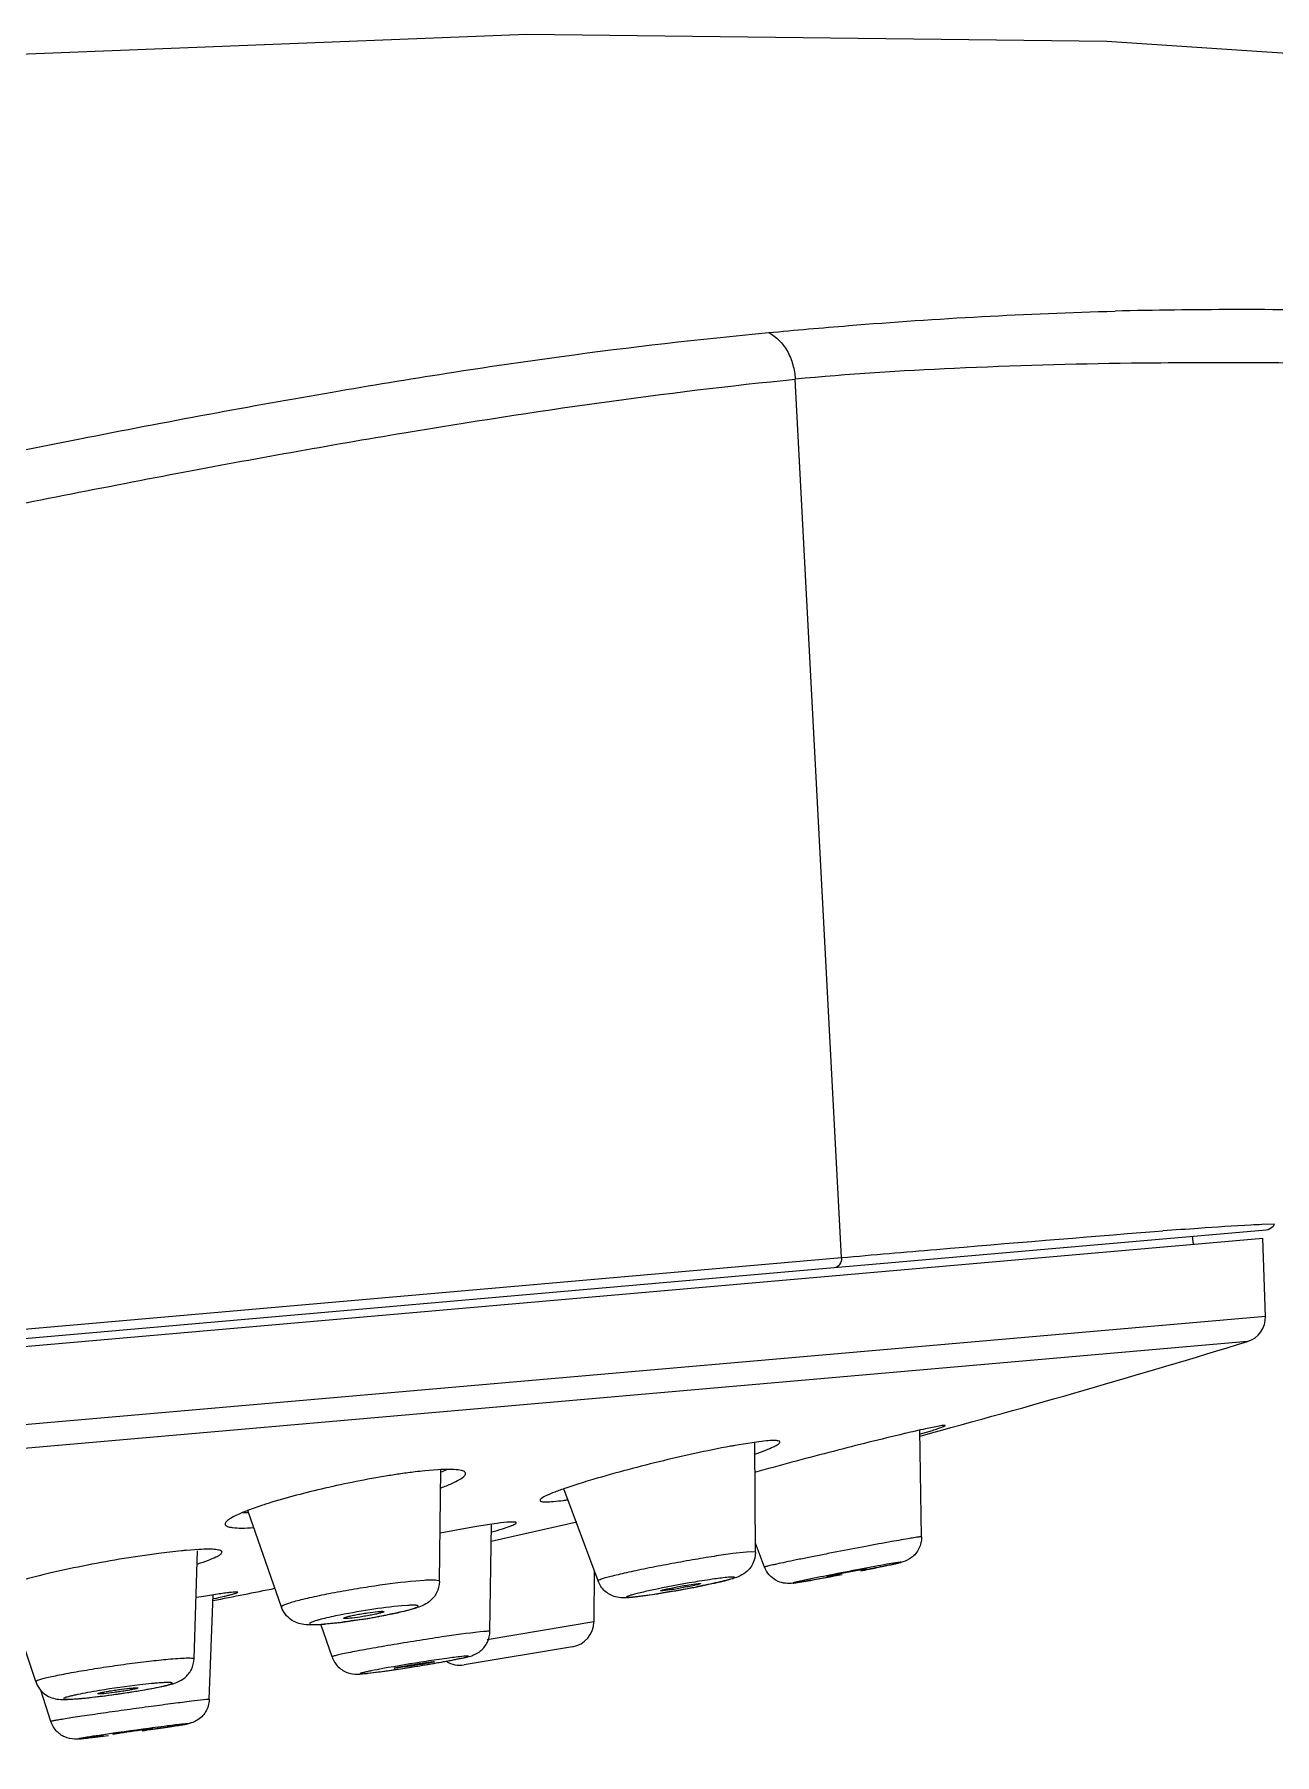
# Model space of a CAD drawing. Extents: x 38931 to 39525, y 15845 to 16265.
# Drawn here: x 39277.4 to 39301.79, y 16139.67 to 16173.52 of the extents above; entities that cross this region are included whole.
import ezdxf

# ---------------------------------------------------------------- set-up
doc = ezdxf.new("R2010")
doc.units = 0
doc.header["$LTSCALE"] = 7
doc.header["$MEASUREMENT"] = 0
doc.layers.get('0').update_dxf_attribs({"color": 2, "linetype": 'CONTINUOUS'})
doc.layers.add('DWG', color=7, linetype='CONTINUOUS')

msp = doc.modelspace()

# ---------------------------------------------------------------- linework, layer by layer
at = {"color": 7, "linetype": 'Continuous'}
for p, q in [((39217.28079, 16142.46323), (39301.55903, 16149.83662)), ((39301.61283, 16148.29594), (39301.55903, 16149.83662)), ((39301.61241, 16148.2959), (39217.49534, 16140.93661)), ((39301.61283, 16148.29594), (39301.61241, 16148.2959)), ((39301.25945, 16147.80046), (39217.92893, 16140.51)), ((39301.25996, 16147.80053), (39301.25945, 16147.80046)), ((39294.84923, 16143.95574), (39294.8153, 16146.05633)), ((39294.82942, 16145.98073), (39295.06312, 16146.0521)), ((39291.6028, 16145.82171), (39291.17888, 16145.75419)), ((39291.58171, 16143.65324), (39291.56889, 16145.82151)), ((39294.52902, 16145.991), (39294.51267, 16145.98714)), ((39285.33664, 16145.27615), (39285.07739, 16145.25503)), ((39285.36602, 16143.07811), (39285.39585, 16145.27686)), ((39288.10836, 16144.99991), (39287.8519, 16144.91542)), ((39291.65745, 16145.24862), (39291.56545, 16145.22289)), ((39288.48729, 16143.08809), (39287.81437, 16144.90125)), ((39282.26148, 16142.57248), (39281.59604, 16144.475)), ((39286.09739, 16144.15918), (39285.38056, 16144.02889)), ((39286.35954, 16142.09333), (39286.39072, 16144.2051)), ((39288.06976, 16144.24681), (39286.38572, 16143.86686)), ((39280.2951, 16143.682), (39279.89094, 16143.636)), ((39280.63829, 16143.70797), (39280.38255, 16143.69007)), ((39280.54001, 16141.55658), (39280.60796, 16143.68287)), ((39291.4085, 16143.65652), (39291.13898, 16143.62565)), ((39291.5046, 16143.6628), (39291.4085, 16143.65652)), ((39291.58171, 16143.65324), (39291.5046, 16143.6628)), ((39291.76056, 16143.35947), (39291.58066, 16143.82988)), ((39294.84923, 16143.95574), (39294.82966, 16143.95611)), ((39291.76053, 16143.35965), (39291.76056, 16143.35947)), ((39293.77096, 16143.32794), (39293.77555, 16143.32778)), ((39294.44406, 16143.45677), (39294.43061, 16143.45705)), ((39285.06428, 16143.09911), (39284.90106, 16143.08695)), ((39288.41177, 16143.29158), (39288.40296, 16142.28201)), ((39290.45799, 16143.03782), (39290.50204, 16143.03704)), ((39291.11847, 16143.16554), (39291.05246, 16143.16122)), ((39292.32232, 16143.04732), (39292.32826, 16143.04655)), ((39292.32826, 16143.04655), (39292.33577, 16143.04704)), ((39292.33577, 16143.04704), (39292.4484, 16143.06314)), ((39292.4484, 16143.06314), (39292.66271, 16143.09981)), ((39292.99542, 16143.17615), (39292.99083, 16143.17629)), ((39277.42649, 16141.10873), (39276.83494, 16142.90787)), ((39280.84014, 16140.75487), (39280.91573, 16142.8133)), ((39289.09859, 16142.76502), (39289.1398, 16142.76733)), ((39289.1646, 16142.76934), (39289.37628, 16142.7941)), ((39289.37628, 16142.7941), (39289.64263, 16142.83357)), ((39289.75907, 16142.89274), (39289.71506, 16142.89331)), ((39289.98656, 16142.89131), (39290.01441, 16142.89625)), ((39284.73894, 16142.60717), (39284.62682, 16142.59882)), ((39283.25397, 16141.59264), (39283.03764, 16142.21513)), ((39283.13266, 16142.2414), (39283.4226, 16142.273)), ((39286.2391, 16142.09241), (39286.16549, 16142.08523)), ((39288.40296, 16142.28201), (39286.30854, 16141.93149)), ((39285.85641, 16141.60668), (39285.80584, 16141.60174)), ((39287.9855, 16141.79323), (39285.85423, 16141.43658)), ((39283.95559, 16141.27104), (39284.16387, 16141.29683)), ((39284.45896, 16141.33864), (39284.4829, 16141.3422)), ((39284.50817, 16141.37214), (39284.47757, 16141.3718)), ((39285.23673, 16141.49888), (39285.26736, 16141.49913)), ((39277.72428, 16140.32262), (39277.52627, 16140.93571)), ((39283.83788, 16141.26088), (39283.88849, 16141.26434)), ((39278.37764, 16140.78248), (39278.69415, 16140.81807)), ((39280.72778, 16140.7473), (39280.4893, 16140.71979)), ((39280.78644, 16140.75302), (39280.72778, 16140.7473)), ((39280.84014, 16140.75487), (39280.78644, 16140.75302)), ((39280.37228, 16140.27674), (39280.33199, 16140.27281)), ((39278.26892, 16139.98097), (39278.30566, 16139.98242)), ((39278.76062, 16140.03689), (39278.28059, 16139.97954)), ((39278.80147, 16140.04228), (39278.85547, 16140.04936)), ((39278.95642, 16140.0751), (39278.94299, 16140.07464)), ((39279.72152, 16140.18406), (39279.73496, 16140.1845))]:
    msp.add_line(p, q, dxfattribs=at)
for centre, radius, start, end in [((39301.11314, 16148.27849), 0.5, 287.070952, 2), ((39242.54865, 16338.98929), 200.0004, 285.1505282, 287.070965), ((39293.8983, 16130.52487), 15.47022, 100.124298, 100.447416), ((39286.739, 16130.50865), 14.84178, 98.25685, 99.282961), ((39286.30235, 16133.57356), 11.74593, 96.920591, 98.296011), ((39285.98308, 16136.22379), 9.07654, 95.726722, 96.935707), ((39283.92497, 16149.11548), 4.15105, 290.778305, 292.495391), ((39292.83961, 16130.03796), 15.69218, 106.837074, 107.547919), ((39286.88551, 16151.54777), 6.93483, 277.619864, 278.273046), ((39281.44711, 16147.81766), 3.38546, 270.761442, 272.559744), ((39283.2079, 16140.26588), 4.50774, 110.987357, 111.151355), ((39281.20477, 16134.30822), 9.41781, 95.00855, 95.542858), ((39286.15795, 16164.62518), 22.06903, 280.362591, 281.198477), ((39284.8096, 16187.18438), 44.77857, 280.100573, 280.914037), ((39242.54865, 16338.98929), 200.0004, 281.0588411, 281.414712), ((39289.00637, 16144.56889), 1.80649, 274.235769, 275.024982), ((39287.03799, 16159.28518), 16.65651, 278.996479, 279.112592), ((39286.53938, 16162.36664), 19.77805, 279.12502, 280.037529), ((39281.52458, 16156.88703), 14.73858, 279.025687, 280.354029), ((39282.81267, 16145.74378), 3.51688, 273.388567, 274.617474), ((39282.71481, 16147.01059), 4.78746, 274.564326, 275.007239), ((39287.90297, 16142.28637), 0.5, 279.5, 359.5), ((39283.56053, 16144.85635), 3.607, 275.734733, 276.024021), ((39283.48969, 16145.52884), 4.28321, 276.022281, 276.244591), ((39281.47026, 16161.3708), 20.25389, 277.642544, 278.485637), ((39279.65677, 16173.70177), 32.71748, 278.482615, 279.064087), ((39279.54004, 16174.5585), 33.58211, 279.225626, 279.988365), ((39285.77171, 16141.92972), 0.5, 237.431791, 279.5), ((39276.50885, 16158.65945), 17.97486, 278.692707, 279.5246), ((39280.47709, 16133.27464), 7.83125, 95.009742, 95.649952), ((39283.66286, 16143.82665), 2.57223, 275.032386, 275.758481), ((39277.73679, 16147.09757), 6.34741, 274.708174, 275.004647), ((39277.62389, 16148.3805), 7.6353, 275.008757, 275.43946), ((39277.51192, 16149.56572), 8.8258, 275.433685, 275.629146), ((39276.22839, 16160.48479), 19.82163, 277.813394, 278.696661), ((39278.12482, 16142.0286), 2.05416, 275.050705, 275.758801), ((39277.98183, 16143.46989), 3.50252, 275.720205, 275.967145), ((39277.73892, 16145.77909), 5.82446, 275.982258, 276.54923), ((39276.81979, 16153.84498), 13.94254, 276.521121, 277.063752), ((39275.37663, 16165.67466), 25.85992, 277.013834, 277.150691), ((39273.81475, 16178.0976), 38.38066, 277.15567, 277.465426)]:
    msp.add_arc(centre, radius, start, end, dxfattribs=at)
for points, knots in [([(39295.19499, 16146.13627), (39295.10578, 16146.12058), (39294.88347, 16146.07313), (39294.66202, 16146.02235), (39294.52902, 16145.991)], [0, 0, 0, 0, 1045.43637765, 2622.59223931, 2622.59223931, 2622.59223931, 2622.59223931]), ([(39295.06312, 16146.0521), (39295.09924, 16146.06353), (39295.16152, 16146.08367), (39295.23305, 16146.10851), (39295.27439, 16146.12468), (39295.29472, 16146.13363), (39295.30572, 16146.1397), (39295.31218, 16146.1445), (39295.31201, 16146.14651)], [0, 0, 0, 0, 2840.26774407, 4915.47280814, 5655.91373174, 6194.97154472, 6533.85516536, 6685.03818637, 6685.03818637, 6685.03818637, 6685.03818637]), ([(39295.31201, 16146.14651), (39295.31177, 16146.14928), (39295.29718, 16146.15013), (39295.27867, 16146.14892), (39295.23998, 16146.144), (39295.21178, 16146.13922), (39295.19499, 16146.13627)], [0, 0, 0, 0, 327.4507771, 1201.93730907, 2646.89760243, 4656.17769328, 4656.17769328, 4656.17769328, 4656.17769328]), ([(39291.09304, 16145.73861), (39290.62117, 16145.65163), (39289.68342, 16145.44183), (39288.75434, 16145.19671), (39288.29435, 16145.05745)], [0, 0, 0, 0, 1292.71458728, 2587.53919323, 2587.53919323, 2587.53919323, 2587.53919323]), ([(39291.573, 16145.58564), (39291.64386, 16145.61028), (39291.76742, 16145.65506), (39291.92125, 16145.71927), (39292.01357, 16145.76708), (39292.05429, 16145.79966), (39292.06338, 16145.81578), (39292.06284, 16145.822)], [0, 0, 0, 0, 2306.51578207, 4033.82306923, 5141.06833585, 5462.5779759, 5654.71164073, 5654.71164073, 5654.71164073, 5654.71164073]), ([(39292.06284, 16145.822), (39292.06173, 16145.83476), (39292.02932, 16145.84624), (39291.99044, 16145.85038), (39291.91072, 16145.85288), (39291.78125, 16145.84355), (39291.66782, 16145.8304), (39291.6028, 16145.82171)], [0, 0, 0, 0, 463.43546367, 918.71833269, 1540.00437136, 3282.59882726, 5656.80221089, 5656.80221089, 5656.80221089, 5656.80221089]), ([(39294.51267, 16145.98714), (39294.0456, 16145.87681), (39293.09228, 16145.63634), (39292.14215, 16145.38372), (39291.65745, 16145.24862)], [0, 0, 0, 0, 1273.56845108, 2608.84809776, 2608.84809776, 2608.84809776, 2608.84809776]), ([(39284.34487, 16145.15606), (39283.93249, 16145.0888), (39283.14559, 16144.93089), (39282.36819, 16144.72987), (39282.00152, 16144.61488)], [0, 0, 0, 0, 1326.94193052, 2547.33670078, 2547.33670078, 2547.33670078, 2547.33670078]), ([(39285.88263, 16145.20505), (39285.88097, 16145.22393), (39285.84679, 16145.2495), (39285.7953, 16145.26402), (39285.70211, 16145.28041), (39285.5476, 16145.28541), (39285.41349, 16145.28072), (39285.33664, 16145.27615)], [0, 0, 0, 0, 557.51867634, 1020.43978944, 1631.51385839, 3308.56892843, 5573.54391677, 5573.54391677, 5573.54391677, 5573.54391677]), ([(39285.39915, 16144.92169), (39285.46984, 16144.94808), (39285.59282, 16144.99635), (39285.74772, 16145.07286), (39285.84273, 16145.13176), (39285.88444, 16145.1846), (39285.88263, 16145.20505)], [0, 0, 0, 0, 1796.97571064, 3157.75364017, 4061.05594188, 4549.99068808, 4549.99068808, 4549.99068808, 4549.99068808]), ([(39287.8519, 16144.91542), (39287.77866, 16144.89018), (39287.65091, 16144.84428), (39287.4918, 16144.77859), (39287.39621, 16144.72968), (39287.35403, 16144.69652), (39287.34449, 16144.68007), (39287.34504, 16144.67372)], [0, 0, 0, 0, 2284.21211362, 3995.84348813, 5092.30100024, 5409.56320251, 5597.40002314, 5597.40002314, 5597.40002314, 5597.40002314]), ([(39287.34504, 16144.67372), (39287.34614, 16144.66098), (39287.37858, 16144.64959), (39287.41742, 16144.64547), (39287.49715, 16144.64302), (39287.62661, 16144.65235), (39287.74005, 16144.66549), (39287.80507, 16144.67417)], [0, 0, 0, 0, 458.04679173, 908.64958272, 1523.64094234, 3248.66511242, 5598.92951058, 5598.92951058, 5598.92951058, 5598.92951058]), ([(39281.58136, 16144.46993), (39281.51827, 16144.44552), (39281.40853, 16144.40085), (39281.27089, 16144.33023), (39281.1858, 16144.27511), (39281.14996, 16144.22627), (39281.15162, 16144.20741)], [0, 0, 0, 0, 1772.00967112, 3112.86133341, 4007.02972802, 4502.8212278, 4502.8212278, 4502.8212278, 4502.8212278]), ([(39282.00152, 16144.61488), (39281.96401, 16144.60312), (39281.82701, 16144.55923), (39281.69102, 16144.51202), (39281.5934, 16144.47457)], [0, 0, 0, 0, 694.7035502, 2542.57547018, 2542.57547018, 2542.57547018, 2542.57547018]), ([(39281.15162, 16144.20741), (39281.15331, 16144.18824), (39281.18862, 16144.16253), (39281.24124, 16144.14812), (39281.33692, 16144.13188), (39281.49537, 16144.12744), (39281.63291, 16144.13268), (39281.71171, 16144.1376)], [0, 0, 0, 0, 547.0746879, 1004.84302479, 1610.01843289, 3271.9051033, 5515.65883712, 5515.65883712, 5515.65883712, 5515.65883712]), ([(39286.69461, 16144.24256), (39286.61027, 16144.23517), (39286.41076, 16144.20952), (39286.21217, 16144.1783), (39286.09739, 16144.15918)], [0, 0, 0, 0, 1083.31485519, 2572.10141374, 2572.10141374, 2572.10141374, 2572.10141374]), ([(39286.39939, 16144.05405), (39286.46845, 16144.07375), (39286.58831, 16144.10914), (39286.72564, 16144.15458), (39286.80605, 16144.1859), (39286.84517, 16144.20433), (39286.86813, 16144.21754), (39286.87916, 16144.22926), (39286.87876, 16144.23382)], [0, 0, 0, 0, 2734.2629193, 4762.2450069, 5494.29943426, 6033.63539804, 6380.53436712, 6554.91906228, 6554.91906228, 6554.91906228, 6554.91906228]), ([(39286.87876, 16144.23382), (39286.87831, 16144.23905), (39286.85815, 16144.24754), (39286.82496, 16144.24855), (39286.76586, 16144.24855), (39286.72093, 16144.24486), (39286.69461, 16144.24256)], [0, 0, 0, 0, 382.88558976, 1244.99785065, 2641.66152727, 4566.79753714, 4566.79753714, 4566.79753714, 4566.79753714]), ([(39280.61606, 16143.42735), (39280.68518, 16143.44909), (39280.80465, 16143.48836), (39280.95752, 16143.5511), (39281.04695, 16143.59644), (39281.09263, 16143.63931), (39281.09113, 16143.65645)], [0, 0, 0, 0, 1821.9635473, 3186.16759963, 4068.34890983, 4500.89854036, 4500.89854036, 4500.89854036, 4500.89854036]), ([(39281.09113, 16143.65645), (39281.08986, 16143.67089), (39281.06031, 16143.68864), (39281.01942, 16143.6988), (39280.94203, 16143.71059), (39280.81406, 16143.71426), (39280.70242, 16143.71111), (39280.63829, 16143.70797)], [0, 0, 0, 0, 513.16064876, 965.46559651, 1569.82020646, 3241.30883265, 5513.77543216, 5513.77543216, 5513.77543216, 5513.77543216]), ([(39291.58171, 16143.65324), (39291.58216, 16143.57649), (39291.54741, 16143.42211), (39291.41034, 16143.25496), (39291.25815, 16143.17163), (39291.12398, 16143.12972), (39290.99093, 16143.09459), (39290.76284, 16143.04128), (39290.5769, 16143.00268), (39290.44394, 16142.97634)], [0, 0, 0, 0, 1220.6889328, 2413.57764714, 3322.55185671, 3941.65965279, 4646.82581489, 5511.02270738, 7666.71329104, 7666.71329104, 7666.71329104, 7666.71329104]), ([(39294.82966, 16143.95611), (39294.80563, 16143.954), (39294.74093, 16143.94462), (39294.55063, 16143.91454), (39294.21522, 16143.85497), (39293.73096, 16143.76569), (39293.27798, 16143.67897), (39292.90444, 16143.60581), (39292.6385, 16143.55282), (39292.3956, 16143.50352), (39292.18421, 16143.45957), (39292.03109, 16143.42685), (39291.92996, 16143.40426), (39291.87108, 16143.39092), (39291.82583, 16143.37947), (39291.79047, 16143.37161), (39291.77387, 16143.36419), (39291.76072, 16143.36227), (39291.76053, 16143.35965)], [0, 0, 0, 0, 387.44606908, 1049.24215237, 3095.36228389, 5858.33824032, 8959.14115557, 10503.49272812, 11972.31009566, 13314.84897779, 14484.42581318, 15440.9712447, 15828.46335362, 16151.0964186, 16405.91867553, 16590.55364808, 16703.94385687, 16746.02053268, 16746.02053268, 16746.02053268, 16746.02053268]), ([(39294.84923, 16143.95574), (39294.8505, 16143.87735), (39294.81496, 16143.71825), (39294.67035, 16143.54402), (39294.51448, 16143.4695), (39294.38849, 16143.43961), (39294.27284, 16143.4134), (39294.05552, 16143.36737), (39293.87514, 16143.33082), (39293.74447, 16143.30481)], [0, 0, 0, 0, 1289.57368761, 2569.18165163, 3584.45149866, 4072.34293496, 4699.06024261, 5534.79010053, 7726.18705985, 7726.18705985, 7726.18705985, 7726.18705985]), ([(39279.89094, 16143.636), (39279.40552, 16143.57372), (39278.6812, 16143.4517), (39277.75528, 16143.25711), (39277.31155, 16143.14815), (39277.10684, 16143.09186)], [0, 0, 0, 0, 1820.84896243, 2730.22506756, 3520.14852889, 3520.14852889, 3520.14852889, 3520.14852889]), ([(39291.13898, 16143.62565), (39291.01655, 16143.60946), (39290.75013, 16143.57008), (39290.33118, 16143.50087), (39289.88602, 16143.42079), (39289.51654, 16143.34911), (39289.23753, 16143.29141), (39289.0514, 16143.25108), (39288.88735, 16143.2136), (39288.74761, 16143.17935), (39288.63918, 16143.15055), (39288.55441, 16143.12448), (39288.51521, 16143.10946), (39288.48505, 16143.09403), (39288.48729, 16143.08809)], [0, 0, 0, 0, 1721.43079849, 3753.88335483, 5918.9130381, 8026.29915808, 8999.80103453, 9890.95933461, 10679.79997688, 11349.40300483, 11884.70228595, 12274.93549944, 12512.30838647, 12600.71027346, 12600.71027346, 12600.71027346, 12600.71027346]), ([(39292.28466, 16143.03982), (39292.18542, 16143.03112), (39291.95891, 16143.07027), (39291.80215, 16143.25071), (39291.76056, 16143.35947)], [0, 0, 0, 0, 1203.26625986, 2609.73413034, 2609.73413034, 2609.73413034, 2609.73413034]), ([(39294.43061, 16143.45705), (39294.39988, 16143.45435), (39294.31222, 16143.43991), (39294.14576, 16143.41227), (39293.91585, 16143.37057), (39293.54103, 16143.30092), (39293.08014, 16143.2115), (39292.7137, 16143.13748), (39292.54912, 16143.10217)], [0, 0, 0, 0, 322.61938062, 927.9439981, 1765.52845773, 2765.83045807, 4915.05214159, 6675.38034853, 6675.38034853, 6675.38034853, 6675.38034853]), ([(39292.99049, 16143.17622), (39292.99033, 16143.17679), (39292.99386, 16143.17745), (39292.99752, 16143.17913), (39293.00654, 16143.18118), (39293.02359, 16143.18547), (39293.0534, 16143.19203), (39293.09697, 16143.20143), (39293.15068, 16143.21257), (39293.23639, 16143.22999), (39293.35237, 16143.25289), (39293.4907, 16143.27927), (39293.61418, 16143.30236), (39293.70586, 16143.31791), (39293.75436, 16143.32649), (39293.77096, 16143.32794)], [0, 0, 0, 0, 30.89048998, 120.22500547, 268.87151937, 475.84414394, 1055.41201775, 1839.13958043, 2799.56841614, 3903.51098911, 6385.22778577, 8942.22855395, 11222.27986607, 12911.75734705, 13777.67571827, 13777.67571827, 13777.67571827, 13777.67571827]), ([(39293.65317, 16143.28678), (39293.70782, 16143.29757), (39293.81323, 16143.31854), (39293.96412, 16143.34904), (39294.09943, 16143.37692), (39294.21549, 16143.40143), (39294.29877, 16143.41955), (39294.35336, 16143.43199), (39294.38495, 16143.43934), (39294.40919, 16143.44561), (39294.42803, 16143.45006), (39294.43702, 16143.45404), (39294.44395, 16143.45534), (39294.44406, 16143.45677)], [0, 0, 0, 0, 2431.45012656, 4691.93627495, 6719.9825706, 8462.30208474, 9870.79645446, 10438.42319144, 10909.39293743, 11280.08900058, 11548.74272144, 11714.14670756, 11776.5777674, 11776.5777674, 11776.5777674, 11776.5777674]), ([(39284.90106, 16143.08695), (39284.63179, 16143.06339), (39284.21008, 16143.00796), (39283.6421, 16142.91776), (39283.21182, 16142.83963), (39282.88012, 16142.77107), (39282.65058, 16142.71717), (39282.51346, 16142.68111), (39282.40574, 16142.64999), (39282.32597, 16142.6196), (39282.28205, 16142.60174), (39282.25905, 16142.57951), (39282.26148, 16142.57248)], [0, 0, 0, 0, 3128.9611882, 4919.94871146, 6657.64679588, 8191.36214027, 8839.22179416, 9388.78506011, 9828.09688141, 10148.9177603, 10346.52851677, 10432.67306588, 10432.67306588, 10432.67306588, 10432.67306588]), ([(39285.36602, 16143.07811), (39285.36498, 16143.00115), (39285.32741, 16142.84919), (39285.19119, 16142.68539), (39285.03829, 16142.59785), (39284.84056, 16142.53149), (39284.556, 16142.46208), (39284.31227, 16142.41382), (39284.17355, 16142.38845)], [0, 0, 0, 0, 1006.89337599, 1964.09172931, 2705.06650777, 3283.52035117, 4688.72674448, 6533.58769061, 6533.58769061, 6533.58769061, 6533.58769061]), ([(39285.36601, 16143.07811), (39285.36615, 16143.08634), (39285.33212, 16143.10049), (39285.27911, 16143.10302), (39285.18116, 16143.10562), (39285.10741, 16143.10165), (39285.06428, 16143.09911)], [0, 0, 0, 0, 365.31919765, 1230.12420678, 2637.01964474, 4552.97099883, 4552.97099883, 4552.97099883, 4552.97099883]), ([(39289.11848, 16142.76256), (39289.02195, 16142.75411), (39288.84137, 16142.74919), (39288.60809, 16142.87571), (39288.51526, 16143.01271), (39288.48729, 16143.08809)], [0, 0, 0, 0, 1374.33424986, 2479.15152945, 3619.5767303, 3619.5767303, 3619.5767303, 3619.5767303]), ([(39291.05246, 16143.16122), (39290.96005, 16143.15313), (39290.73793, 16143.12325), (39290.23352, 16143.04306), (39289.82245, 16142.96589), (39289.54193, 16142.90611)], [0, 0, 0, 0, 659.95159893, 1593.49258205, 3634.05963588, 3634.05963588, 3634.05963588, 3634.05963588]), ([(39289.71506, 16142.89331), (39289.71446, 16142.89525), (39289.72464, 16142.89941), (39289.7371, 16142.90437), (39289.76454, 16142.91208), (39289.79909, 16142.92097), (39289.84326, 16142.9313), (39289.91513, 16142.94711), (39290.01601, 16142.96749), (39290.14187, 16142.99098), (39290.29015, 16143.01586), (39290.39506, 16143.03231), (39290.45799, 16143.03782)], [0, 0, 0, 0, 85.44464024, 316.90376124, 695.20148739, 1209.78393894, 1847.68685698, 2590.83414566, 4307.89401605, 6170.9813742, 7973.53574022, 10629.24106138, 10629.24106138, 10629.24106138, 10629.24106138]), ([(39290.50204, 16143.03704), (39290.50217, 16143.0348), (39290.49205, 16143.03126), (39290.47849, 16143.02557), (39290.45091, 16143.01813), (39290.41587, 16143.00906), (39290.37154, 16142.99876), (39290.29961, 16142.98297), (39290.19895, 16142.96267), (39290.07353, 16142.9393), (39289.926, 16142.91457), (39289.82166, 16142.89822), (39289.75907, 16142.89274)], [0, 0, 0, 0, 94.31069464, 334.49396223, 720.01078325, 1240.13730603, 1881.92053064, 2627.21246655, 4344.11003819, 6202.48685629, 7998.07251665, 10642.77925595, 10642.77925595, 10642.77925595, 10642.77925595]), ([(39290.01441, 16142.89625), (39290.10176, 16142.91178), (39290.27307, 16142.94328), (39290.5196, 16142.9916), (39290.71179, 16143.0319), (39290.84937, 16143.06274), (39290.93674, 16143.08334), (39291.01151, 16143.10209), (39291.07254, 16143.11873), (39291.1143, 16143.13138), (39291.14007, 16143.14057), (39291.15367, 16143.14599), (39291.16338, 16143.15102), (39291.16935, 16143.15455), (39291.17239, 16143.15956), (39291.16777, 16143.16315), (39291.16099, 16143.16437), (39291.14401, 16143.16635), (39291.12947, 16143.1659), (39291.11847, 16143.16554)], [0, 0, 0, 0, 3788.55938503, 7437.84822378, 10727.33566916, 12173.70520293, 13458.14946119, 14560.40510376, 15465.31551466, 16159.13163074, 16423.61265228, 16632.4711612, 16785.76560302, 16884.95634656, 16938.82394761, 16992.76003267, 17091.58559189, 17243.99234899, 17713.97966999, 17713.97966999, 17713.97966999, 17713.97966999]), ([(39293.24242, 16143.207), (39293.13272, 16143.18608), (39292.92921, 16143.14784), (39292.65618, 16143.09801), (39292.44682, 16143.06233), (39292.3311, 16143.04389), (39292.28466, 16143.03982)], [0, 0, 0, 0, 1596.89988877, 2961.15639336, 3968.30001693, 4634.86571711, 4634.86571711, 4634.86571711, 4634.86571711]), ([(39292.54912, 16143.10217), (39292.51678, 16143.09523), (39292.47139, 16143.08538), (39292.41541, 16143.07265), (39292.38299, 16143.06513), (39292.35811, 16143.05871), (39292.33877, 16143.05417), (39292.32956, 16143.05009), (39292.32243, 16143.04878), (39292.32232, 16143.04732)], [0, 0, 0, 0, 3267.83832238, 4585.49014027, 5679.16121734, 6540.1482988, 7164.11888527, 7548.20401202, 7692.90619121, 7692.90619121, 7692.90619121, 7692.90619121]), ([(39281.40044, 16142.86622), (39281.4003, 16142.86772), (39281.39425, 16142.86995), (39281.37736, 16142.87085), (39281.33634, 16142.86932), (39281.27075, 16142.86275), (39281.17848, 16142.85174), (39281.06251, 16142.8359), (39280.9234, 16142.81553), (39280.76303, 16142.79079), (39280.64922, 16142.77257), (39280.58905, 16142.76279)], [0, 0, 0, 0, 52.09788859, 172.45603636, 640.48172045, 1413.54080809, 2484.06647465, 3839.72882995, 5466.05786571, 7343.56393593, 9451.52836515, 9451.52836515, 9451.52836515, 9451.52836515]), ([(39280.9288, 16142.74091), (39280.99648, 16142.75587), (39281.09136, 16142.77728), (39281.20821, 16142.80545), (39281.27565, 16142.82254), (39281.32746, 16142.83692), (39281.36718, 16142.84873), (39281.38672, 16142.8571), (39281.40072, 16142.863), (39281.40044, 16142.86622)], [0, 0, 0, 0, 3179.57881771, 4459.03540565, 5520.68184065, 6357.04438812, 6962.58974663, 7335.88171801, 7484.24097592, 7484.24097592, 7484.24097592, 7484.24097592]), ([(39289.54193, 16142.90611), (39289.45444, 16142.88747), (39289.33391, 16142.86082), (39289.18989, 16142.82451), (39289.1236, 16142.80587), (39289.08451, 16142.79285), (39289.06437, 16142.78511), (39289.05331, 16142.77939), (39289.04401, 16142.77339), (39289.04937, 16142.76626), (39289.06036, 16142.76604), (39289.07694, 16142.76422), (39289.09064, 16142.76476), (39289.09859, 16142.76502)], [0, 0, 0, 0, 5468.73961828, 7539.55738653, 9091.5055999, 9658.90565463, 10083.34082013, 10364.68791896, 10510.49122873, 10603.81832251, 10808.21361575, 11152.34288008, 11638.62832821, 11638.62832821, 11638.62832821, 11638.62832821]), ([(39290.12766, 16142.91611), (39289.93473, 16142.8808), (39289.59922, 16142.8241), (39289.26212, 16142.77513), (39289.11848, 16142.76256)], [0, 0, 0, 0, 1495.02339411, 2594.0801443, 2594.0801443, 2594.0801443, 2594.0801443]), ([(39283.0961, 16142.23545), (39283.02553, 16142.22927), (39282.8932, 16142.22016), (39282.67119, 16142.22088), (39282.42158, 16142.30768), (39282.29583, 16142.47428), (39282.26148, 16142.57248)], [0, 0, 0, 0, 985.35692184, 1845.34133247, 3078.24014121, 4525.44531705, 4525.44531705, 4525.44531705, 4525.44531705]), ([(39283.32285, 16142.39889), (39283.26439, 16142.38671), (39283.15775, 16142.3634), (39283.03231, 16142.33267), (39282.94891, 16142.30904), (39282.90124, 16142.29433), (39282.86231, 16142.27959), (39282.83561, 16142.2691), (39282.80091, 16142.24415), (39282.84222, 16142.23196), (39282.87112, 16142.23042), (39282.93383, 16142.22825), (39282.98347, 16142.23086), (39283.02054, 16142.23304)], [0, 0, 0, 0, 2751.42527732, 5027.36344417, 5956.36913124, 6733.63432145, 7350.94506304, 7804.4314152, 8236.23098535, 8673.78237621, 9132.07346845, 9755.38360548, 11466.14484981, 11466.14484981, 11466.14484981, 11466.14484981]), ([(39283.83673, 16142.33094), (39283.76942, 16142.32024), (39283.5233, 16142.28292), (39283.2762, 16142.25121), (39283.0961, 16142.23545)], [0, 0, 0, 0, 700.18100818, 2557.41352566, 2557.41352566, 2557.41352566, 2557.41352566]), ([(39284.62682, 16142.59882), (39284.41715, 16142.58047), (39283.98095, 16142.52113), (39283.54744, 16142.44569), (39283.32285, 16142.39889)], [0, 0, 0, 0, 1224.28893684, 2558.76759109, 2558.76759109, 2558.76759109, 2558.76759109]), ([(39283.4226, 16142.273), (39283.53546, 16142.28721), (39283.76549, 16142.3198), (39284.10382, 16142.37593), (39284.4178, 16142.43579), (39284.67442, 16142.49314), (39284.83677, 16142.53716), (39284.91647, 16142.5676), (39284.93792, 16142.58108), (39284.94695, 16142.58892), (39284.94508, 16142.59892), (39284.93394, 16142.60334), (39284.91846, 16142.60713), (39284.89527, 16142.60953), (39284.86553, 16142.61085), (39284.81254, 16142.61089), (39284.76963, 16142.60898), (39284.73894, 16142.60717)], [0, 0, 0, 0, 2969.76495684, 6065.00746474, 8951.6815355, 11318.88424636, 12914.3155791, 13369.25025182, 13508.52705233, 13594.00985019, 13651.46717274, 13738.325276, 13879.29829955, 14079.54284971, 14339.94173639, 14658.7532013, 15461.36471268, 15461.36471268, 15461.36471268, 15461.36471268]), ([(39283.48501, 16142.35555), (39283.48447, 16142.35741), (39283.49054, 16142.3629), (39283.51009, 16142.37115), (39283.55723, 16142.38604), (39283.63101, 16142.40347), (39283.72747, 16142.42356), (39283.83666, 16142.44331), (39283.98091, 16142.46623), (39284.08795, 16142.48029), (39284.15632, 16142.48627)], [0, 0, 0, 0, 71.96975534, 235.00524936, 856.68127702, 1832.60574968, 3080.7699889, 4493.85668835, 5948.97778664, 8492.51437757, 8492.51437757, 8492.51437757, 8492.51437757]), ([(39283.60316, 16142.35395), (39283.58689, 16142.35252), (39283.55875, 16142.35043), (39283.52088, 16142.349), (39283.50005, 16142.35028), (39283.48593, 16142.35237), (39283.48501, 16142.35555)], [0, 0, 0, 0, 1862.00640665, 3268.32876546, 4158.3085812, 4535.65184974, 4535.65184974, 4535.65184974, 4535.65184974]), ([(39284.27456, 16142.48414), (39284.27463, 16142.48197), (39284.26789, 16142.47707), (39284.25596, 16142.4717), (39284.23484, 16142.46427), (39284.19319, 16142.4522), (39284.12491, 16142.43585), (39284.02897, 16142.41612), (39283.9202, 16142.39645), (39283.77711, 16142.37379), (39283.67094, 16142.35988), (39283.60316, 16142.35395)], [0, 0, 0, 0, 90.21398826, 284.04038626, 587.96270846, 997.93709198, 2099.5471898, 3497.83022995, 5074.40423562, 6694.21796987, 9523.49782136, 9523.49782136, 9523.49782136, 9523.49782136]), ([(39284.15632, 16142.48627), (39284.17293, 16142.48772), (39284.20138, 16142.48997), (39284.24012, 16142.49095), (39284.25991, 16142.49032), (39284.27446, 16142.48719), (39284.27456, 16142.48414)], [0, 0, 0, 0, 1897.93310117, 3317.39299844, 4195.17008471, 4543.04761215, 4543.04761215, 4543.04761215, 4543.04761215]), ([(39286.16549, 16142.08523), (39285.91516, 16142.05884), (39285.50003, 16141.99869), (39284.91559, 16141.9094), (39284.49978, 16141.84115), (39284.17478, 16141.78534), (39283.95237, 16141.74578), (39283.75333, 16141.70896), (39283.58287, 16141.67584), (39283.44616, 16141.64756), (39283.35417, 16141.62651), (39283.30131, 16141.61276), (39283.27489, 16141.60446), (39283.26215, 16141.59981), (39283.2533, 16141.59456), (39283.25397, 16141.59264)], [0, 0, 0, 0, 3437.7468552, 5726.33510767, 8075.21863596, 9192.34901362, 10230.02188203, 11160.28055055, 11957.40519869, 12600.1404903, 13070.7106863, 13237.66689121, 13357.40078103, 13429.67638989, 13457.46473574, 13457.46473574, 13457.46473574, 13457.46473574]), ([(39285.36479, 16141.4854), (39285.47662, 16141.50517), (39285.63096, 16141.53329), (39285.81833, 16141.5713), (39285.92717, 16141.59582), (39286.05151, 16141.63065), (39286.19799, 16141.71409), (39286.32522, 16141.87914), (39286.35849, 16142.02209), (39286.35954, 16142.09333)], [0, 0, 0, 0, 2012.66321268, 2780.21112627, 3387.95875457, 3990.00226623, 5065.37824543, 6312.39886898, 7575.23137222, 7575.23137222, 7575.23137222, 7575.23137222]), ([(39286.35954, 16142.09333), (39286.35959, 16142.09612), (39286.34442, 16142.09766), (39286.32581, 16142.09818), (39286.28562, 16142.09626), (39286.25649, 16142.09393), (39286.2391, 16142.09241)], [0, 0, 0, 0, 314.42545144, 1175.95816326, 2598.45127614, 4568.32072441, 4568.32072441, 4568.32072441, 4568.32072441]), ([(39284.81105, 16141.39284), (39284.98594, 16141.4207), (39285.19993, 16141.45628), (39285.44963, 16141.50077), (39285.55738, 16141.52054), (39285.65422, 16141.539), (39285.73843, 16141.5556), (39285.80918, 16141.57074), (39285.86395, 16141.58232), (39285.90537, 16141.59459), (39285.92594, 16141.59797), (39285.94339, 16141.60942), (39285.91841, 16141.61092), (39285.89752, 16141.60971), (39285.87105, 16141.60796), (39285.85641, 16141.60668)], [0, 0, 0, 0, 5831.64495234, 7143.10214703, 8351.96866283, 9439.34091333, 10388.06815834, 11182.19122728, 11810.2801015, 12262.22178462, 12531.24615338, 12620.58960854, 12742.80055193, 13047.33762079, 13531.29154686, 13531.29154686, 13531.29154686, 13531.29154686]), ([(39277.42652, 16141.10874), (39277.42445, 16141.11496), (39277.45249, 16141.13183), (39277.49342, 16141.14582), (39277.57645, 16141.1706), (39277.68454, 16141.19631), (39277.82316, 16141.22647), (39278.05399, 16141.27199), (39278.38707, 16141.33074), (39278.81825, 16141.39871), (39279.26376, 16141.46166), (39279.68478, 16141.5141), (39279.95318, 16141.54221), (39280.07691, 16141.55304)], [0, 0, 0, 0, 82.74155397, 295.25296861, 643.31235699, 1121.03976838, 1718.67947817, 2423.40014975, 4091.21493191, 5980.4876571, 7927.6451668, 9763.75124094, 11329.77342226, 11329.77342226, 11329.77342226, 11329.77342226]), ([(39279.48317, 16140.93238), (39279.60255, 16140.95246), (39279.80888, 16140.98974), (39280.05228, 16141.04191), (39280.22877, 16141.09761), (39280.37452, 16141.18256), (39280.50202, 16141.34246), (39280.53772, 16141.48489), (39280.54001, 16141.55658)], [0, 0, 0, 0, 1747.785655, 3027.34622234, 3590.47345178, 4415.07042608, 5424.1371594, 6459.70971015, 6459.70971015, 6459.70971015, 6459.70971015]), ([(39280.07691, 16141.55304), (39280.14245, 16141.55878), (39280.25721, 16141.56741), (39280.40025, 16141.57503), (39280.48943, 16141.57225), (39280.52792, 16141.56766), (39280.54009, 16141.56013), (39280.53999, 16141.55658)], [0, 0, 0, 0, 2325.67428768, 4052.57641236, 5112.47916664, 5386.07990267, 5511.60819581, 5511.60819581, 5511.60819581, 5511.60819581]), ([(39283.25397, 16141.59264), (39283.27924, 16141.51992), (39283.36472, 16141.38531), (39283.55327, 16141.27188), (39283.72464, 16141.24939), (39283.81818, 16141.25664), (39283.85256, 16141.25965)], [0, 0, 0, 0, 1415.42931724, 2812.97786217, 3902.6660361, 4537.16169568, 4537.16169568, 4537.16169568, 4537.16169568]), ([(39284.2539, 16141.36262), (39284.17753, 16141.34864), (39284.07204, 16141.32886), (39283.94479, 16141.30246), (39283.88536, 16141.28929), (39283.84875, 16141.27982), (39283.82958, 16141.27487), (39283.81653, 16141.26957), (39283.80843, 16141.26782), (39283.80473, 16141.26196), (39283.81378, 16141.26099), (39283.82258, 16141.26039), (39283.83237, 16141.26067), (39283.83788, 16141.26088)], [0, 0, 0, 0, 5438.02625032, 7515.76116607, 9102.67247319, 9700.85068615, 10163.61618703, 10489.72405879, 10679.93627506, 10749.62523632, 10866.10631661, 11115.86956471, 11501.80154752, 11501.80154752, 11501.80154752, 11501.80154752]), ([(39283.85256, 16141.25965), (39283.99937, 16141.2725), (39284.35685, 16141.32252), (39284.71343, 16141.37656), (39284.92401, 16141.41079)], [0, 0, 0, 0, 1047.44831966, 2563.77729503, 2563.77729503, 2563.77729503, 2563.77729503]), ([(39285.80584, 16141.60174), (39285.70808, 16141.59144), (39285.47551, 16141.56059), (39284.95768, 16141.48398), (39284.53811, 16141.41462), (39284.2539, 16141.36262)], [0, 0, 0, 0, 674.3144829, 1608.98122719, 3590.92004145, 3590.92004145, 3590.92004145, 3590.92004145]), ([(39284.47756, 16141.3718), (39284.47696, 16141.37371), (39284.48926, 16141.37564), (39284.50137, 16141.38073), (39284.53151, 16141.38654), (39284.56803, 16141.39441), (39284.61503, 16141.4033), (39284.6907, 16141.41722), (39284.79604, 16141.43532), (39284.9259, 16141.45646), (39285.07371, 16141.47852), (39285.17651, 16141.4936), (39285.23673, 16141.49888)], [0, 0, 0, 0, 82.14384615, 319.63155383, 708.5179278, 1237.18784808, 1890.38280008, 2649.28420851, 4390.92502001, 6258.07485738, 8031.81323459, 10504.3187492, 10504.3187492, 10504.3187492, 10504.3187492]), ([(39285.26735, 16141.49913), (39285.26748, 16141.49698), (39285.25574, 16141.49554), (39285.24234, 16141.4899), (39285.21244, 16141.48431), (39285.17546, 16141.47631), (39285.12841, 16141.46744), (39285.05269, 16141.45353), (39284.94752, 16141.43547), (39284.81795, 16141.41439), (39284.67062, 16141.39241), (39284.56818, 16141.37739), (39284.50817, 16141.37214)], [0, 0, 0, 0, 88.3406338, 331.47999606, 725.12271758, 1257.47545597, 1913.33978129, 2673.84153417, 4415.91983508, 6280.70497245, 8050.70926457, 10517.59304195, 10517.59304195, 10517.59304195, 10517.59304195]), ([(39277.42649, 16141.10873), (39277.45991, 16141.00709), (39277.58841, 16140.83344), (39277.84317, 16140.75017), (39278.06402, 16140.75505), (39278.19286, 16140.76426), (39278.26303, 16140.7704)], [0, 0, 0, 0, 1461.96749931, 2707.97312299, 3511.09272978, 4473.48720762, 4473.48720762, 4473.48720762, 4473.48720762]), ([(39278.68245, 16140.93064), (39278.6039, 16140.91779), (39278.4587, 16140.89294), (39278.28679, 16140.8604), (39278.16972, 16140.83532), (39278.10214, 16140.81982), (39278.04522, 16140.80415), (39278.00928, 16140.79431), (39277.95431, 16140.76898), (39278.01352, 16140.75961), (39278.05062, 16140.76039), (39278.13836, 16140.76186), (39278.2065, 16140.76735), (39278.25779, 16140.77157)], [0, 0, 0, 0, 2661.16747099, 4922.16514355, 5859.38409579, 6647.83034005, 7276.20271511, 7736.46691932, 8139.50314643, 8535.8150131, 8992.187426, 9618.50384965, 11339.05749087, 11339.05749087, 11339.05749087, 11339.05749087]), ([(39278.64598, 16140.86807), (39278.64553, 16140.86973), (39278.65278, 16140.87383), (39278.66331, 16140.8776), (39278.68452, 16140.8838), (39278.72578, 16140.89366), (39278.79441, 16140.90757), (39278.89074, 16140.92453), (39279.00036, 16140.94182), (39279.14473, 16140.96214), (39279.25176, 16140.97502), (39279.32003, 16140.981)], [0, 0, 0, 0, 70.7228587, 248.83070657, 539.08531309, 937.13188332, 2019.31696649, 3403.62208658, 4970.81967833, 6584.63273448, 9405.83621105, 9405.83621105, 9405.83621105, 9405.83621105]), ([(39279.7061, 16141.06785), (39279.62899, 16141.06025), (39279.28678, 16141.02225), (39278.94576, 16140.97371), (39278.68245, 16140.93064)], [0, 0, 0, 0, 569.9791872, 2532.73120484, 2532.73120484, 2532.73120484, 2532.73120484]), ([(39278.69415, 16140.81807), (39278.8122, 16140.83269), (39279.04808, 16140.86447), (39279.33808, 16140.90876), (39279.55981, 16140.94616), (39279.70737, 16140.97286), (39279.83618, 16140.99811), (39279.94248, 16141.02122), (39280.01569, 16141.0392), (39280.06045, 16141.05265), (39280.08401, 16141.06043), (39280.09932, 16141.06799), (39280.10995, 16141.07285), (39280.11189, 16141.08211), (39280.10098, 16141.08563), (39280.08755, 16141.08816), (39280.06513, 16141.08971), (39280.03634, 16141.09022), (39279.98359, 16141.08931), (39279.90181, 16141.08488), (39279.83209, 16141.07938), (39279.79322, 16141.07597)], [0, 0, 0, 0, 3880.79047819, 7764.59010492, 9570.30734569, 11216.80131394, 12657.08119206, 13851.96954991, 14767.24574795, 15112.74683847, 15380.41510215, 15569.11917859, 15681.77442892, 15738.86273867, 15825.43014816, 15985.00927286, 16222.79136324, 16538.79797608, 16932.02146038, 17940.02826231, 19212.82103781, 19212.82103781, 19212.82103781, 19212.82103781]), ([(39279.4378, 16140.98196), (39279.43783, 16140.98005), (39279.43035, 16140.97651), (39279.41901, 16140.97211), (39279.39746, 16140.96615), (39279.35568, 16140.95611), (39279.28691, 16140.94235), (39279.19062, 16140.92539), (39279.08143, 16140.90823), (39278.93789, 16140.88805), (39278.83154, 16140.87527), (39278.7637, 16140.86933)], [0, 0, 0, 0, 78.92969503, 265.68087515, 563.36660902, 967.20897147, 2056.17489715, 3441.21242452, 5004.41563326, 6611.38825789, 9419.03326681, 9419.03326681, 9419.03326681, 9419.03326681]), ([(39279.32003, 16140.981), (39279.33661, 16140.98245), (39279.36481, 16140.98459), (39279.404, 16140.98668), (39279.42244, 16140.9857), (39279.43776, 16140.98478), (39279.4378, 16140.98196)], [0, 0, 0, 0, 1891.27101993, 3304.27533979, 4173.11168304, 4493.32950342, 4493.32950342, 4493.32950342, 4493.32950342]), ([(39280.4893, 16140.71979), (39280.37091, 16140.70537), (39280.10751, 16140.67183), (39279.68614, 16140.61589), (39279.22681, 16140.55289), (39278.83969, 16140.49822), (39278.54366, 16140.45536), (39278.34432, 16140.42596), (39278.1671, 16140.39925), (39278.01629, 16140.37586), (39277.90863, 16140.35856), (39277.83856, 16140.34666), (39277.79808, 16140.33963), (39277.76771, 16140.33364), (39277.74313, 16140.32929), (39277.7336, 16140.32558), (39277.72378, 16140.32408), (39277.72431, 16140.32263)], [0, 0, 0, 0, 1951.66385208, 4345.24606932, 6955.98113229, 9538.72776078, 10743.01372808, 11850.96011385, 12836.12465435, 13675.57426412, 14349.11678497, 14618.83381075, 14841.41891297, 15015.56227637, 15140.48487016, 15215.51345282, 15240.77717164, 15240.77717164, 15240.77717164, 15240.77717164]), ([(39278.26303, 16140.7704), (39278.31122, 16140.77462), (39278.5317, 16140.79611), (39278.75155, 16140.82365), (39278.92308, 16140.84719)], [0, 0, 0, 0, 552.10145641, 2528.14952169, 2528.14952169, 2528.14952169, 2528.14952169]), ([(39278.7637, 16140.86933), (39278.74738, 16140.8679), (39278.71931, 16140.86588), (39278.68107, 16140.86348), (39278.66131, 16140.86492), (39278.64676, 16140.86513), (39278.64598, 16140.86807)], [0, 0, 0, 0, 1862.00552045, 3263.52249883, 4140.88474593, 4485.83236717, 4485.83236717, 4485.83236717, 4485.83236717]), ([(39280.84014, 16140.75487), (39280.83708, 16140.67142), (39280.78767, 16140.50387), (39280.63505, 16140.35481), (39280.5045, 16140.2975), (39280.41752, 16140.27623), (39280.26662, 16140.24997), (39279.98828, 16140.20736), (39279.74001, 16140.17132), (39279.5924, 16140.15035)], [0, 0, 0, 0, 1233.27825902, 2455.59005089, 3017.29085058, 3322.40258194, 3776.08193881, 5278.99420166, 7480.91811808, 7480.91811808, 7480.91811808, 7480.91811808]), ([(39278.28059, 16139.97954), (39278.2509, 16139.97694), (39278.15567, 16139.97104), (39277.98969, 16140.00695), (39277.81821, 16140.13044), (39277.74581, 16140.25594), (39277.72428, 16140.32262)], [0, 0, 0, 0, 567.72414002, 1814.74855418, 3145.44872038, 4480.41377767, 4480.41377767, 4480.41377767, 4480.41377767]), ([(39280.33199, 16140.27281), (39280.22658, 16140.2618), (39279.96009, 16140.22808), (39279.36689, 16140.1494), (39278.87922, 16140.08068), (39278.55321, 16140.03061)], [0, 0, 0, 0, 627.77678989, 1590.89065063, 3544.65977989, 3544.65977989, 3544.65977989, 3544.65977989]), ([(39279.52108, 16140.14031), (39279.59233, 16140.15036), (39279.72917, 16140.16986), (39279.92305, 16140.19811), (39280.09177, 16140.22337), (39280.21322, 16140.24221), (39280.29243, 16140.25506), (39280.33687, 16140.26261), (39280.36715, 16140.268), (39280.38599, 16140.27175), (39280.39572, 16140.2737), (39280.4031, 16140.27572), (39280.40668, 16140.27635), (39280.40986, 16140.27824), (39280.40241, 16140.27939), (39280.39317, 16140.2779), (39280.38002, 16140.27741), (39280.37228, 16140.27674)], [0, 0, 0, 0, 3535.22233198, 6790.04140681, 9624.72708707, 11916.11847021, 12827.21436709, 13567.53242114, 14129.07779668, 14341.20856907, 14506.77187565, 14625.21491041, 14696.17850479, 14721.27792414, 14750.06088581, 14945.40813143, 15326.814233, 15326.814233, 15326.814233, 15326.814233]), ([(39278.55321, 16140.03061), (39278.5122, 16140.02431), (39278.45458, 16140.01533), (39278.38375, 16140.00378), (39278.34247, 16139.99681), (39278.31209, 16139.99133), (39278.28641, 16139.98651), (39278.27858, 16139.98427), (39278.26793, 16139.98182), (39278.26892, 16139.98097)], [0, 0, 0, 0, 3207.94915499, 4500.93690681, 5569.36216532, 6403.54032832, 6997.33033793, 7345.07889712, 7445.86626047, 7445.86626047, 7445.86626047, 7445.86626047]), ([(39278.94282, 16140.07461), (39278.94266, 16140.07513), (39278.94612, 16140.07545), (39278.94945, 16140.07681), (39278.95806, 16140.07818), (39278.97412, 16140.08124), (39279.00231, 16140.08577), (39279.04351, 16140.09229), (39279.09448, 16140.1), (39279.17642, 16140.1121), (39279.28851, 16140.12808), (39279.4242, 16140.14693), (39279.56925, 16140.16583), (39279.66697, 16140.17928), (39279.72152, 16140.18406)], [0, 0, 0, 0, 25.22364032, 100.58648301, 226.20023746, 400.64497249, 889.91400371, 1553.61711572, 2369.22735892, 3311.5250073, 5449.33063185, 7692.61305824, 9753.49026423, 12328.45614196, 12328.45614196, 12328.45614196, 12328.45614196])]:
    msp.add_open_spline(points, degree=3, knots=knots, dxfattribs=at)
at = {"layer": 'DWG'}
for p, q in [((39293.27503, 16149.45291), (39292.36563, 16166.73992)), ((39301.79182, 16150.1123), (39301.54144, 16150.10225)), ((39301.62595, 16149.99304), (39293.1326, 16149.2493)), ((39299.43134, 16149.96444), (39299.59255, 16149.97666)), ((39300.19478, 16149.71726), (39300.18043, 16149.86629)), ((39217.04394, 16142.78343), (39293.27437, 16149.45289)), ((39293.13004, 16149.24908), (39227.73605, 16143.52778))]:
    msp.add_line(p, q, dxfattribs=at)
msp.add_lwpolyline([(39432.81973, 16139.67091), (39406.07436, 16149.48704), (39382.10493, 16157.43003), (39361.02141, 16163.46479), (39342.42692, 16167.80982), (39325.97233, 16170.7441), (39311.3904, 16172.52554), (39298.49556, 16173.38518), (39287.08297, 16173.52495), (39276.93056, 16173.11971), (39267.85006, 16172.30372), (39259.6802, 16171.18839), (39252.28697, 16169.85163), (39245.56054, 16168.35155), (39239.41142, 16166.71606), (39233.77144, 16164.94585), (39228.59007, 16163.0434), (39223.82582, 16161.0169), (39219.41731, 16158.86745), (39215.70067, 16156.82065)], dxfattribs=at)
msp.add_arc((39314.15422, 15949.95121), 200.55478, 93.9617005, 94.1637107, dxfattribs=at)
for points, knots in [([(39291.84075, 16167.65546), (39292.36532, 16167.70543), (39294.63367, 16167.90463), (39296.9087, 16168.03371), (39298.65829, 16168.07848)], [0, 0, 0, 0, 596.30651237, 2576.85470069, 2576.85470069, 2576.85470069, 2576.85470069]), ([(39308.66245, 16167.85729), (39307.77862, 16167.91327), (39306.03978, 16168.01232), (39303.4805, 16168.094), (39301.02945, 16168.11755), (39299.43432, 16168.09796), (39298.65829, 16168.07847)], [0, 0, 0, 0, 1238.43360546, 2435.35445812, 3580.37491368, 4665.92247021, 4665.92247021, 4665.92247021, 4665.92247021]), ([(39272.94606, 16164.48843), (39273.85105, 16164.67116), (39275.63274, 16165.03233), (39278.25901, 16165.56274), (39280.79132, 16166.0507), (39283.94524, 16166.61526), (39287.61007, 16167.19727), (39290.47926, 16167.529), (39291.84075, 16167.65546)], [0, 0, 0, 0, 910.28672863, 1792.38105131, 2641.6404673, 3452.8708565, 4951.37231188, 6299.50571057, 6299.50571057, 6299.50571057, 6299.50571057]), ([(39291.84078, 16167.65546), (39291.99381, 16167.57982), (39292.19045, 16167.36843), (39292.32597, 16167.02926), (39292.36002, 16166.83619), (39292.36562, 16166.73992)], [0, 0, 0, 0, 1685.0786647, 2647.5716889, 3599.5045414, 3599.5045414, 3599.5045414, 3599.5045414]), ([(39298.97493, 16167.0525), (39297.81484, 16167.03737), (39295.60951, 16166.97505), (39293.40668, 16166.83931), (39292.36561, 16166.74016)], [0, 0, 0, 0, 1358.54733629, 2583.1320108, 2583.1320108, 2583.1320108, 2583.1320108]), ([(39308.69625, 16166.85424), (39307.83364, 16166.89915), (39306.13982, 16166.97933), (39302.89907, 16167.06129), (39300.52084, 16167.06946), (39298.97491, 16167.05225)], [0, 0, 0, 0, 985.25922769, 1934.05013827, 3697.49632099, 3697.49632099, 3697.49632099, 3697.49632099]), ([(39275.4368, 16163.94841), (39277.03156, 16164.26611), (39280.10267, 16164.88384), (39285.73374, 16165.89308), (39289.78973, 16166.48367), (39292.36563, 16166.73993)], [0, 0, 0, 0, 991.14746552, 1909.26900694, 3487.08912609, 3487.08912609, 3487.08912609, 3487.08912609]), ([(39301.54144, 16150.10225), (39301.47003, 16150.09865), (39301.05532, 16150.07721), (39300.64089, 16150.05044), (39300.29796, 16150.02675)], [0, 0, 0, 0, 457.17076713, 2654.88236951, 2654.88236951, 2654.88236951, 2654.88236951]), ([(39301.79182, 16150.1123), (39301.78467, 16150.09591), (39301.74641, 16150.03699), (39301.67768, 16149.99757), (39301.62595, 16149.99304)], [0, 0, 0, 0, 681.11660807, 2659.43674255, 2659.43674255, 2659.43674255, 2659.43674255]), ([(39293.27514, 16149.45291), (39293.89765, 16149.50695), (39295.94921, 16149.68336), (39298.00119, 16149.85547), (39299.43134, 16149.96444)], [0, 0, 0, 0, 794.02181749, 2616.65093424, 2616.65093424, 2616.65093424, 2616.65093424]), ([(39293.27514, 16149.45291), (39293.27749, 16149.40501), (39293.2581, 16149.31051), (39293.17359, 16149.2529), (39293.1326, 16149.2493)], [0, 0, 0, 0, 1402.72848182, 2606.35540628, 2606.35540628, 2606.35540628, 2606.35540628])]:
    msp.add_open_spline(points, degree=3, knots=knots, dxfattribs=at)

doc.saveas('drawing.dxf')
